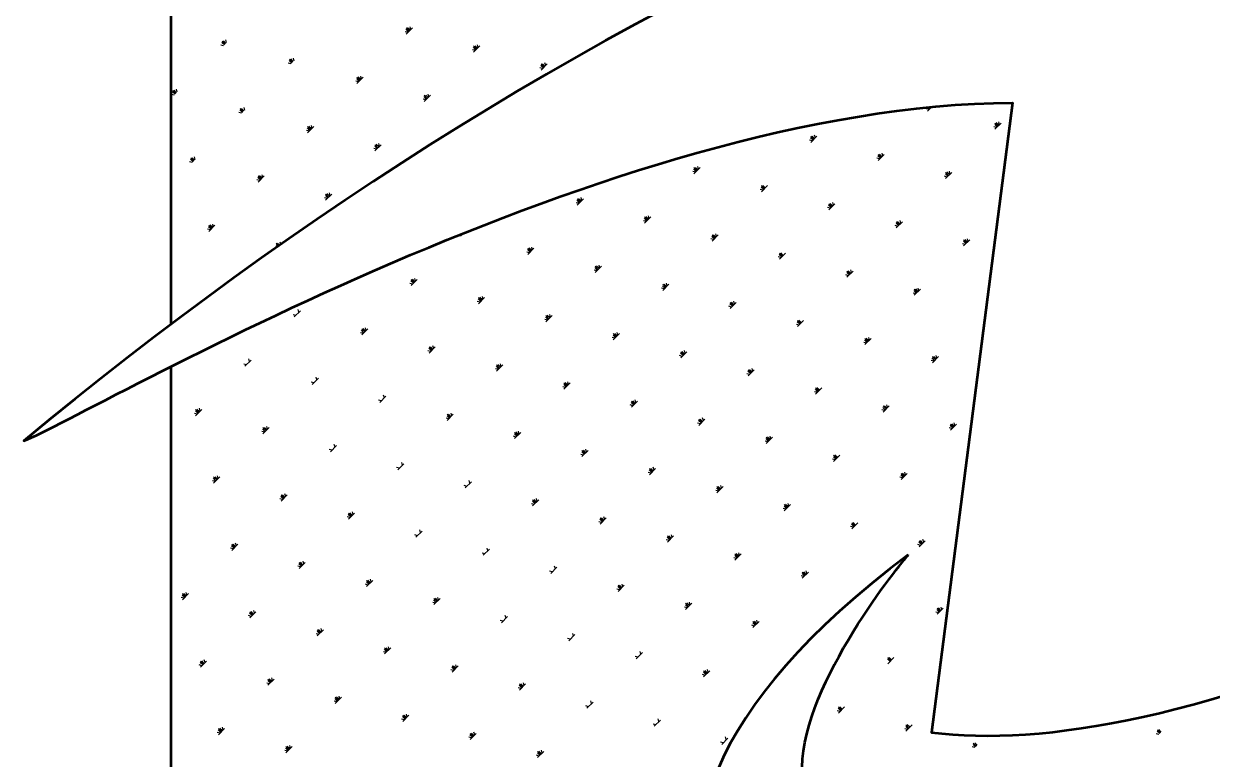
# Model space of a CAD drawing. Extents: x 962303 to 1579583, y -174742 to 224716.
# Drawn here: x 1572524 to 1574121, y 136120 to 137108 of the extents above; entities that cross this region are included whole.
import ezdxf

# ---------------------------------------------------------------- set-up
doc = ezdxf.new("R2010")
doc.units = 0
doc.header["$LTSCALE"] = 1000
doc.header["$MEASUREMENT"] = 0
doc.layers.add('PUB_TITLE', color=4, linetype='Continuous')

msp = doc.modelspace()

# ---------------------------------------------------------------- linework, layer by layer
at = {"layer": 'PUB_TITLE', "color": 4}
for p, q in [((1573040, 137096.7), (1573036.4, 137097.7)), ((1573041, 137097.7), (1573037.7, 137101.1)), ((1573042.1, 137098.8), (1573037.9, 137102.9)), ((1573037.9, 137094.6), (1573046.2, 137102.9)), ((1573043.1, 137099.8), (1573039.8, 137103.1)), ((1573044.1, 137100.8), (1573043.2, 137104.5)), ((1572792.5, 137078.9), (1572788.9, 137079.9)), ((1572793.6, 137080), (1572790.3, 137083.3)), ((1572794.6, 137081), (1572790.5, 137085.2)), ((1572795.6, 137082), (1572792.3, 137085.4)), ((1572796.7, 137083.1), (1572795.7, 137086.7)), ((1573132.6, 137074.5), (1573128.5, 137078.6)), ((1573128.5, 137070.4), (1573136.8, 137078.6)), ((1573133.7, 137075.5), (1573130.4, 137078.9)), ((1573134.7, 137076.6), (1573133.7, 137080.2)), ((1572887.3, 137058.8), (1572886.3, 137062.4)), ((1573130.6, 137072.4), (1573126.9, 137073.4)), ((1573131.6, 137073.5), (1573128.3, 137076.8)), ((1572883.1, 137054.7), (1572879.5, 137055.6)), ((1572884.1, 137055.7), (1572880.8, 137059)), ((1572885.2, 137056.7), (1572881, 137060.9)), ((1572886.2, 137057.8), (1572882.9, 137061.1)), ((1573221.1, 137048.2), (1573217.5, 137049.1)), ((1573222.2, 137049.2), (1573218.9, 137052.5)), ((1573223.2, 137050.2), (1573219.1, 137054.4)), ((1573219.1, 137046.1), (1573227.4, 137054.4)), ((1573224.2, 137051.3), (1573220.9, 137054.6)), ((1573225.3, 137052.3), (1573224.3, 137055.9)), ((1572973.7, 137030.4), (1572970.1, 137031.4)), ((1572974.7, 137031.4), (1572971.4, 137034.7)), ((1572975.8, 137032.5), (1572971.6, 137036.6)), ((1572971.6, 137028.3), (1572979.9, 137036.6)), ((1572976.8, 137033.5), (1572973.5, 137036.8)), ((1572977.8, 137034.5), (1572976.9, 137038.2)), ((1572726.2, 137012.6), (1572722.6, 137013.6)), ((1572727.3, 137013.7), (1572723.9, 137017)), ((1572728.3, 137014.7), (1572724.2, 137018.8)), ((1572729.3, 137015.7), (1572726, 137019.1)), ((1572730.4, 137016.8), (1572729.4, 137020.4)), ((1573068.4, 137010.3), (1573067.4, 137013.9)), ((1573064.3, 137006.1), (1573060.6, 137007.1)), ((1573065.3, 137007.2), (1573062, 137010.5)), ((1573066.3, 137008.2), (1573062.2, 137012.3)), ((1573062.2, 137004.1), (1573070.5, 137012.3)), ((1573067.4, 137009.2), (1573064.1, 137012.6)), ((1572816.8, 136988.4), (1572813.2, 136989.3)), ((1572817.8, 136989.4), (1572814.5, 136992.7)), ((1572818.9, 136990.4), (1572814.7, 136994.6)), ((1572819.9, 136991.5), (1572816.6, 136994.8)), ((1572820.9, 136992.5), (1572820, 136996.1)), ((1573740.3, 136993.1), (1573736.7, 136994.1)), ((1573738.3, 136991), (1573744, 136996.8)), ((1573741.4, 136994.2), (1573739.2, 136996.3)), ((1573742.4, 136995.2), (1573741.1, 136996.5)), ((1573743.4, 136996.2), (1573743, 136996.7)), ((1572908.4, 136965.1), (1572905.1, 136968.4)), ((1572909.4, 136966.2), (1572905.3, 136970.3)), ((1572905.3, 136962), (1572913.6, 136970.3)), ((1572910.5, 136967.2), (1572907.2, 136970.5)), ((1572911.5, 136968.2), (1572910.6, 136971.9)), ((1573830.9, 136968.9), (1573827.3, 136969.8)), ((1573831.9, 136969.9), (1573828.6, 136973.2)), ((1573833, 136970.9), (1573828.8, 136975.1)), ((1573828.8, 136966.8), (1573837.1, 136975.1)), ((1573834, 136972), (1573830.7, 136975.3)), ((1573835, 136973), (1573834.1, 136976.6)), ((1572907.4, 136964.1), (1572903.8, 136965.1)), ((1573583.4, 136951.1), (1573579.8, 136952.1)), ((1573584.5, 136952.1), (1573581.2, 136955.4)), ((1573585.5, 136953.2), (1573581.4, 136957.3)), ((1573581.4, 136949), (1573589.7, 136957.3)), ((1573586.6, 136954.2), (1573583.2, 136957.5)), ((1573587.6, 136955.2), (1573586.6, 136958.9)), ((1572998, 136939.8), (1572994.3, 136940.8)), ((1572999, 136940.9), (1572995.7, 136944.2)), ((1573000, 136941.9), (1572995.9, 136946)), ((1572995.9, 136937.7), (1573004.2, 136946)), ((1573001.1, 136942.9), (1572997.7, 136946.2)), ((1573002.1, 136944), (1573001.1, 136947.6)), ((1573678.2, 136931), (1573677.2, 136934.6)), ((1572750.5, 136922.1), (1572746.9, 136923)), ((1572751.5, 136923.1), (1572748.2, 136926.4)), ((1572752.6, 136924.1), (1572748.4, 136928.3)), ((1572753.6, 136925.2), (1572750.3, 136928.5)), ((1572754.6, 136926.2), (1572753.7, 136929.8)), ((1573674, 136926.8), (1573670.4, 136927.8)), ((1573675.1, 136927.9), (1573671.7, 136931.2)), ((1573676.1, 136928.9), (1573671.9, 136933)), ((1573671.9, 136924.7), (1573680.2, 136933)), ((1573677.1, 136929.9), (1573673.8, 136933.2)), ((1572842.1, 136898.8), (1572838.8, 136902.1)), ((1572843.1, 136899.9), (1572839, 136904)), ((1572839, 136895.7), (1572847.3, 136904)), ((1572844.2, 136900.9), (1572840.9, 136904.2)), ((1572845.2, 136901.9), (1572844.2, 136905.6)), ((1573426.6, 136909), (1573422.9, 136910)), ((1573427.6, 136910.1), (1573424.3, 136913.4)), ((1573428.6, 136911.1), (1573424.5, 136915.3)), ((1573424.5, 136907), (1573432.8, 136915.3)), ((1573429.7, 136912.2), (1573426.4, 136915.5)), ((1573430.7, 136913.2), (1573429.7, 136916.8)), ((1573764.6, 136902.5), (1573761, 136903.5)), ((1573765.6, 136903.6), (1573762.3, 136906.9)), ((1573766.7, 136904.6), (1573762.5, 136908.8)), ((1573762.5, 136900.5), (1573770.8, 136908.8)), ((1573767.7, 136905.7), (1573764.4, 136909)), ((1573768.7, 136906.7), (1573767.8, 136910.3)), ((1572841.1, 136897.8), (1572837.4, 136898.8)), ((1573518.2, 136885.8), (1573514.9, 136889.1)), ((1573519.2, 136886.9), (1573515.1, 136891)), ((1573515.1, 136882.7), (1573523.4, 136891)), ((1573520.2, 136887.9), (1573516.9, 136891.2)), ((1572931.6, 136873.5), (1572928, 136874.5)), ((1572932.7, 136874.6), (1572929.4, 136877.9)), ((1572933.7, 136875.6), (1572929.6, 136879.7)), ((1572929.6, 136871.4), (1572937.9, 136879.7)), ((1572934.8, 136876.6), (1572931.4, 136879.9)), ((1572935.8, 136877.7), (1572934.8, 136881.3)), ((1573270.7, 136868), (1573267.4, 136871.4)), ((1573271.8, 136869.1), (1573267.6, 136873.2)), ((1573267.6, 136864.9), (1573275.9, 136873.2)), ((1573272.8, 136870.1), (1573269.5, 136873.4)), ((1573273.8, 136871.2), (1573272.9, 136874.8)), ((1573517.1, 136884.8), (1573513.5, 136885.7)), ((1573269.7, 136867), (1573266.1, 136868)), ((1573607.7, 136860.5), (1573604.1, 136861.5)), ((1573608.7, 136861.5), (1573605.4, 136864.9)), ((1573609.8, 136862.6), (1573605.6, 136866.7)), ((1573605.6, 136858.4), (1573613.9, 136866.7)), ((1573610.8, 136863.6), (1573607.5, 136866.9)), ((1573611.9, 136864.7), (1573610.9, 136868.3)), ((1572778.9, 136835.6), (1572777.9, 136839.2)), ((1573360.3, 136842.7), (1573356.6, 136843.7)), ((1573361.3, 136843.8), (1573358, 136847.1)), ((1573362.3, 136844.8), (1573358.2, 136849)), ((1573358.2, 136840.7), (1573366.5, 136849)), ((1573363.4, 136845.9), (1573360, 136849.2)), ((1573364.4, 136846.9), (1573363.4, 136850.5)), ((1573699.3, 136837.3), (1573696, 136840.6)), ((1573700.4, 136838.3), (1573696.2, 136842.5)), ((1573696.2, 136834.2), (1573704.5, 136842.5)), ((1573701.4, 136839.3), (1573698.1, 136842.7)), ((1573702.4, 136840.4), (1573701.5, 136844)), ((1572774.8, 136831.5), (1572771.1, 136832.4)), ((1572775.8, 136832.5), (1572772.5, 136835.8)), ((1572776.8, 136833.6), (1572772.7, 136837.7)), ((1572772.7, 136829.4), (1572781, 136837.7)), ((1572777.9, 136834.6), (1572774.6, 136837.9)), ((1573110.7, 136822.9), (1573114.8, 136827)), ((1573112.8, 136825), (1573111, 136825.5)), ((1573113.8, 136826), (1573113.4, 136826.4)), ((1573451.9, 136819.5), (1573448.6, 136822.8)), ((1573452.9, 136820.5), (1573448.8, 136824.7)), ((1573448.8, 136816.4), (1573457, 136824.7)), ((1573453.9, 136821.6), (1573450.6, 136824.9)), ((1573455, 136822.6), (1573454, 136826.2)), ((1573698.3, 136836.2), (1573694.7, 136837.2)), ((1572863.3, 136807.7), (1572861.7, 136808.2)), ((1572865.4, 136809.2), (1572863.1, 136811.6)), ((1572866.6, 136810.1), (1572863.3, 136813.4)), ((1572867.8, 136810.9), (1572865.1, 136813.6)), ((1572869.3, 136812), (1572868.5, 136815)), ((1573205.4, 136802.8), (1573201.3, 136806.9)), ((1573201.3, 136798.6), (1573209.6, 136806.9)), ((1573206.5, 136803.8), (1573203.2, 136807.1)), ((1573207.5, 136804.9), (1573206.5, 136808.5)), ((1573450.8, 136818.5), (1573447.2, 136819.4)), ((1573788.9, 136812), (1573785.2, 136812.9)), ((1573789.9, 136813), (1573786.6, 136816.3)), ((1573790.9, 136814), (1573786.8, 136818.2)), ((1573786.8, 136809.9), (1573795.1, 136818.2)), ((1573792, 136815.1), (1573788.7, 136818.4)), ((1573793, 136816.1), (1573792, 136819.7)), ((1573203.4, 136800.7), (1573199.8, 136801.7)), ((1573204.4, 136801.7), (1573201.1, 136805.1)), ((1573541.4, 136794.2), (1573537.8, 136795.2)), ((1573542.4, 136795.2), (1573539.1, 136798.6)), ((1573543.5, 136796.3), (1573539.3, 136800.4)), ((1573539.3, 136792.1), (1573547.6, 136800.4)), ((1573544.5, 136797.3), (1573541.2, 136800.6)), ((1573293.9, 136776.4), (1573290.3, 136777.4)), ((1573295, 136777.5), (1573291.7, 136780.8)), ((1573296, 136778.5), (1573291.9, 136782.7)), ((1573291.9, 136774.4), (1573300.2, 136782.7)), ((1573297.1, 136779.5), (1573293.7, 136782.9)), ((1573298.1, 136780.6), (1573297.1, 136784.2)), ((1573633, 136771), (1573629.7, 136774.3)), ((1573634.1, 136772), (1573629.9, 136776.1)), ((1573629.9, 136767.9), (1573638.2, 136776.1)), ((1573635.1, 136773), (1573631.8, 136776.4)), ((1573636.1, 136774.1), (1573635.2, 136777.7)), ((1573046.5, 136758.7), (1573042.9, 136759.6)), ((1573047.5, 136759.7), (1573044.2, 136763)), ((1573048.6, 136760.7), (1573044.4, 136764.9)), ((1573044.4, 136756.6), (1573052.7, 136764.9)), ((1573049.6, 136761.8), (1573046.3, 136765.1)), ((1573050.6, 136762.8), (1573049.7, 136766.4)), ((1573386.6, 136754.2), (1573382.5, 136758.4)), ((1573382.5, 136750.1), (1573390.7, 136758.4)), ((1573387.6, 136755.3), (1573384.3, 136758.6)), ((1573388.7, 136756.3), (1573387.7, 136759.9)), ((1573632, 136769.9), (1573628.4, 136770.9)), ((1573141.2, 136738.5), (1573140.2, 136742.2)), ((1573384.5, 136752.2), (1573380.9, 136753.1)), ((1573385.6, 136753.2), (1573382.2, 136756.5)), ((1573722.6, 136745.7), (1573718.9, 136746.6)), ((1573723.6, 136746.7), (1573720.3, 136750)), ((1573724.6, 136747.7), (1573720.5, 136751.9)), ((1573720.5, 136743.6), (1573728.8, 136751.9)), ((1573725.7, 136748.8), (1573722.4, 136752.1)), ((1573726.7, 136749.8), (1573725.7, 136753.4)), ((1573137.1, 136734.4), (1573133.4, 136735.4)), ((1573138.1, 136735.4), (1573134.8, 136738.8)), ((1573139.1, 136736.5), (1573135, 136740.6)), ((1573135, 136732.3), (1573143.3, 136740.6)), ((1573140.2, 136737.5), (1573136.9, 136740.8)), ((1573475.1, 136727.9), (1573471.5, 136728.9)), ((1573476.1, 136728.9), (1573472.8, 136732.2)), ((1573477.2, 136730), (1573473, 136734.1)), ((1573473, 136725.8), (1573481.3, 136734.1)), ((1573478.2, 136731), (1573474.9, 136734.3)), ((1573479.2, 136732), (1573478.3, 136735.7)), ((1572889.6, 136716.6), (1572886, 136717.6)), ((1572887.5, 136714.6), (1572895.8, 136722.8)), ((1572893.8, 136720.8), (1572892.8, 136724.4)), ((1573227.6, 136710.1), (1573224, 136711.1)), ((1573228.7, 136711.2), (1573225.4, 136714.5)), ((1573229.7, 136712.2), (1573225.6, 136716.3)), ((1573225.6, 136708.1), (1573233.9, 136716.3)), ((1573230.8, 136713.2), (1573227.4, 136716.6)), ((1573231.8, 136714.3), (1573230.8, 136717.9)), ((1572981.2, 136693.4), (1572977.9, 136696.7)), ((1572982.3, 136694.4), (1572978.1, 136698.6)), ((1572978.1, 136690.3), (1572986.4, 136698.6)), ((1572983.3, 136695.5), (1572980, 136698.8)), ((1572984.3, 136696.5), (1572983.4, 136700.1)), ((1573565.7, 136703.6), (1573562.1, 136704.6)), ((1573566.7, 136704.7), (1573563.4, 136708)), ((1573567.7, 136705.7), (1573563.6, 136709.8)), ((1573563.6, 136701.6), (1573571.9, 136709.8)), ((1573568.8, 136706.7), (1573565.5, 136710.1)), ((1572980.2, 136692.4), (1572976.6, 136693.3)), ((1573318.2, 136685.9), (1573314.6, 136686.8)), ((1573319.3, 136686.9), (1573315.9, 136690.2)), ((1573320.3, 136687.9), (1573316.1, 136692.1)), ((1573316.1, 136683.8), (1573324.4, 136692.1)), ((1573321.3, 136689), (1573318, 136692.3)), ((1573322.4, 136690), (1573321.4, 136693.6)), ((1573656.3, 136679.4), (1573652.6, 136680.3)), ((1573657.3, 136680.4), (1573654, 136683.7)), ((1573658.3, 136681.4), (1573654.2, 136685.6)), ((1573654.2, 136677.3), (1573662.5, 136685.6)), ((1573659.4, 136682.5), (1573656, 136685.8)), ((1573660.4, 136683.5), (1573659.4, 136687.1)), ((1573070.8, 136668.1), (1573067.1, 136669.1)), ((1573071.8, 136669.1), (1573068.5, 136672.4)), ((1573072.8, 136670.2), (1573068.7, 136674.3)), ((1573068.7, 136666), (1573077, 136674.3)), ((1573073.9, 136671.2), (1573070.6, 136674.5)), ((1573074.9, 136672.2), (1573073.9, 136675.9)), ((1573408.8, 136661.6), (1573405.2, 136662.6)), ((1573409.8, 136662.6), (1573406.5, 136665.9)), ((1573410.9, 136663.7), (1573406.7, 136667.8)), ((1573406.7, 136659.5), (1573415, 136667.8)), ((1573411.9, 136664.7), (1573408.6, 136668)), ((1573412.9, 136665.7), (1573412, 136669.4)), ((1573751, 136659.2), (1573750, 136662.9)), ((1572823.3, 136650.3), (1572819.7, 136651.3)), ((1572821.2, 136648.3), (1572829.5, 136656.5)), ((1572827.4, 136654.5), (1572826.5, 136658.1)), ((1573162.4, 136644.9), (1573159.1, 136648.2)), ((1573163.4, 136645.9), (1573159.3, 136650)), ((1573159.3, 136641.8), (1573167.6, 136650)), ((1573164.4, 136646.9), (1573161.1, 136650.2)), ((1573165.5, 136648), (1573164.5, 136651.6)), ((1573746.8, 136655.1), (1573743.2, 136656.1)), ((1573747.9, 136656.1), (1573744.5, 136659.4)), ((1573748.9, 136657.2), (1573744.8, 136661.3)), ((1573744.8, 136653), (1573753, 136661.3)), ((1573749.9, 136658.2), (1573746.6, 136661.5)), ((1572911.8, 136624), (1572920.1, 136632.3)), ((1572918, 136630.2), (1572917.1, 136633.8)), ((1573161.3, 136643.8), (1573157.7, 136644.8)), ((1573499.4, 136637.3), (1573495.7, 136638.3)), ((1573500.4, 136638.4), (1573497.1, 136641.7)), ((1573501.4, 136639.4), (1573497.3, 136643.5)), ((1573497.3, 136635.2), (1573505.6, 136643.5)), ((1573502.5, 136640.4), (1573499.2, 136643.7)), ((1573503.5, 136641.5), (1573502.5, 136645.1)), ((1572913.9, 136626.1), (1572910.3, 136627)), ((1573251.9, 136619.6), (1573248.3, 136620.5)), ((1573252.9, 136620.6), (1573249.6, 136623.9)), ((1573254, 136621.6), (1573249.8, 136625.8)), ((1573249.8, 136617.5), (1573258.1, 136625.8)), ((1573255, 136622.7), (1573251.7, 136626)), ((1573256.1, 136623.7), (1573255.1, 136627.3)), ((1573591, 136614.1), (1573587.7, 136617.4)), ((1573592, 136615.1), (1573587.9, 136619.3)), ((1573587.9, 136611), (1573596.2, 136619.3)), ((1573593.1, 136616.2), (1573589.7, 136619.5)), ((1573004.5, 136601.8), (1573000.8, 136602.8)), ((1573002.4, 136599.7), (1573010.7, 136608)), ((1573008.6, 136605.9), (1573007.6, 136609.6)), ((1573343.5, 136596.3), (1573340.2, 136599.6)), ((1573344.6, 136597.4), (1573340.4, 136601.5)), ((1573340.4, 136593.2), (1573348.7, 136601.5)), ((1573345.6, 136598.4), (1573342.3, 136601.7)), ((1573346.6, 136599.4), (1573345.7, 136603.1)), ((1573589.9, 136613.1), (1573586.3, 136614)), ((1572757, 136584), (1572753.4, 136585)), ((1572758, 136585.1), (1572754.7, 136588.4)), ((1572759.1, 136586.1), (1572754.9, 136590.2)), ((1572754.9, 136581.9), (1572763.2, 136590.2)), ((1572760.1, 136587.1), (1572756.8, 136590.4)), ((1572761.1, 136588.2), (1572760.2, 136591.8)), ((1573097.1, 136579.6), (1573093, 136583.7)), ((1573093, 136575.4), (1573101.2, 136583.7)), ((1573098.1, 136580.6), (1573094.8, 136583.9)), ((1573099.2, 136581.7), (1573098.2, 136585.3)), ((1573342.5, 136595.3), (1573338.9, 136596.3)), ((1573680.5, 136588.8), (1573676.9, 136589.8)), ((1573681.6, 136589.8), (1573678.2, 136593.1)), ((1573682.6, 136590.9), (1573678.5, 136595)), ((1573678.5, 136586.7), (1573686.7, 136595)), ((1573683.6, 136591.9), (1573680.3, 136595.2)), ((1573684.7, 136592.9), (1573683.7, 136596.5)), ((1572851.7, 136563.9), (1572850.7, 136567.5)), ((1573095, 136577.5), (1573091.4, 136578.5)), ((1573096.1, 136578.6), (1573092.8, 136581.9)), ((1573433.1, 136571), (1573429.4, 136572)), ((1573434.1, 136572.1), (1573430.8, 136575.4)), ((1573435.1, 136573.1), (1573431, 136577.2)), ((1573431, 136568.9), (1573439.3, 136577.2)), ((1573436.2, 136574.1), (1573432.9, 136577.4)), ((1573437.2, 136575.2), (1573436.2, 136578.8)), ((1573772.1, 136565.5), (1573768.8, 136568.9)), ((1573773.2, 136566.6), (1573769, 136570.7)), ((1573769, 136562.4), (1573777.3, 136570.7)), ((1573774.2, 136567.6), (1573770.9, 136570.9)), ((1573775.2, 136568.7), (1573774.3, 136572.3)), ((1572847.6, 136559.8), (1572844, 136560.7)), ((1572848.6, 136560.8), (1572845.3, 136564.1)), ((1572849.6, 136561.8), (1572845.5, 136566)), ((1572845.5, 136557.7), (1572853.8, 136566)), ((1572850.7, 136562.9), (1572847.4, 136566.2)), ((1573185.6, 136553.2), (1573182, 136554.2)), ((1573186.6, 136554.3), (1573183.3, 136557.6)), ((1573187.7, 136555.3), (1573183.5, 136559.5)), ((1573183.5, 136551.2), (1573191.8, 136559.5)), ((1573188.7, 136556.4), (1573185.4, 136559.7)), ((1573189.8, 136557.4), (1573188.8, 136561)), ((1573524.7, 136547.8), (1573521.4, 136551.1)), ((1573525.7, 136548.8), (1573521.6, 136553)), ((1573521.6, 136544.7), (1573529.9, 136553)), ((1573526.7, 136549.9), (1573523.4, 136553.2)), ((1573527.8, 136550.9), (1573526.8, 136554.5)), ((1573771.1, 136564.5), (1573767.5, 136565.5)), ((1572938.1, 136535.5), (1572934.5, 136536.5)), ((1572936.1, 136533.4), (1572944.4, 136541.7)), ((1572942.3, 136539.6), (1572941.3, 136543.2)), ((1573278.3, 136531.1), (1573274.1, 136535.2)), ((1573274.1, 136526.9), (1573282.4, 136535.2)), ((1573279.3, 136532.1), (1573276, 136535.4)), ((1573280.3, 136533.1), (1573279.4, 136536.7)), ((1573523.6, 136546.7), (1573520, 136547.7)), ((1573032.9, 136515.4), (1573031.9, 136519)), ((1573276.2, 136529), (1573272.6, 136529.9)), ((1573277.2, 136530), (1573273.9, 136533.3)), ((1573614.2, 136522.5), (1573610.6, 136523.4)), ((1573615.3, 136523.5), (1573611.9, 136526.8)), ((1573616.3, 136524.5), (1573612.1, 136528.7)), ((1573612.1, 136520.4), (1573620.4, 136528.7)), ((1573617.3, 136525.6), (1573614, 136528.9)), ((1573028.7, 136511.2), (1573025.1, 136512.2)), ((1573026.7, 136509.1), (1573034.9, 136517.4)), ((1573366.8, 136504.7), (1573363.1, 136505.7)), ((1573367.8, 136505.7), (1573364.5, 136509.1)), ((1573368.8, 136506.8), (1573364.7, 136510.9)), ((1573364.7, 136502.6), (1573373, 136510.9)), ((1573369.9, 136507.8), (1573366.6, 136511.1)), ((1573370.9, 136508.9), (1573369.9, 136512.5)), ((1573706.9, 136500.3), (1573702.7, 136504.4)), ((1573702.7, 136496.1), (1573711, 136504.4)), ((1573707.9, 136501.3), (1573704.6, 136504.6)), ((1573708.9, 136502.4), (1573708, 136506)), ((1572781.3, 136493.4), (1572777.6, 136494.4)), ((1572782.3, 136494.5), (1572779, 136497.8)), ((1572783.3, 136495.5), (1572779.2, 136499.7)), ((1572779.2, 136491.4), (1572787.5, 136499.7)), ((1572784.4, 136496.6), (1572781.1, 136499.9)), ((1572785.4, 136497.6), (1572784.4, 136501.2)), ((1573119.3, 136486.9), (1573115.7, 136487.9)), ((1573117.2, 136484.9), (1573125.5, 136493.2)), ((1573123.4, 136491.1), (1573122.5, 136494.7)), ((1573459.4, 136482.5), (1573455.3, 136486.7)), ((1573455.3, 136478.4), (1573463.6, 136486.7)), ((1573460.4, 136483.5), (1573457.1, 136486.9)), ((1573461.5, 136484.6), (1573460.5, 136488.2)), ((1573704.8, 136498.2), (1573701.2, 136499.2)), ((1573705.8, 136499.2), (1573702.5, 136502.6)), ((1572872.9, 136470.2), (1572869.6, 136473.5)), ((1572873.9, 136471.2), (1572869.8, 136475.4)), ((1572869.8, 136467.1), (1572878.1, 136475.4)), ((1572875, 136472.3), (1572871.6, 136475.6)), ((1572876, 136473.3), (1572875, 136476.9)), ((1573457.3, 136480.4), (1573453.7, 136481.4)), ((1573458.4, 136481.5), (1573455.1, 136484.8)), ((1572871.8, 136469.2), (1572868.2, 136470.1)), ((1573209.9, 136462.7), (1573206.3, 136463.6)), ((1573210.9, 136463.7), (1573207.6, 136467)), ((1573211.9, 136464.7), (1573207.8, 136468.9)), ((1573207.8, 136460.6), (1573216.1, 136468.9)), ((1573213, 136465.8), (1573209.7, 136469.1)), ((1573214, 136466.8), (1573213.1, 136470.4)), ((1573547.9, 136456.2), (1573544.3, 136457.1)), ((1573548.9, 136457.2), (1573545.6, 136460.5)), ((1573550, 136458.2), (1573545.8, 136462.4)), ((1573545.8, 136454.1), (1573554.1, 136462.4)), ((1573551, 136459.3), (1573547.7, 136462.6)), ((1573552.1, 136460.3), (1573551.1, 136463.9)), ((1572962.4, 136444.9), (1572958.8, 136445.9)), ((1572963.5, 136445.9), (1572960.1, 136449.3)), ((1572964.5, 136447), (1572960.3, 136451.1)), ((1572960.3, 136442.8), (1572968.6, 136451.1)), ((1572965.5, 136448), (1572962.2, 136451.3)), ((1572966.6, 136449.1), (1572965.6, 136452.7)), ((1573300.5, 136438.4), (1573296.8, 136439.4)), ((1573301.5, 136439.4), (1573298.2, 136442.8)), ((1573302.5, 136440.5), (1573298.4, 136444.6)), ((1573298.4, 136436.3), (1573306.7, 136444.6)), ((1573303.6, 136441.5), (1573300.2, 136444.8)), ((1573304.6, 136442.5), (1573303.6, 136446.2)), ((1573050.9, 136418.6), (1573059.2, 136426.9)), ((1573057.1, 136424.8), (1573056.2, 136428.4)), ((1573638.5, 136431.9), (1573634.9, 136432.9)), ((1573639.5, 136432.9), (1573636.2, 136436.3)), ((1573640.6, 136434), (1573636.4, 136438.1)), ((1573636.4, 136429.8), (1573644.7, 136438.1)), ((1573641.6, 136435), (1573638.3, 136438.3)), ((1572806.6, 136403.9), (1572803.3, 136407.2)), ((1572807.6, 136404.9), (1572803.5, 136409.1)), ((1572803.5, 136400.8), (1572811.8, 136409.1)), ((1572808.6, 136406), (1572805.3, 136409.3)), ((1572809.7, 136407), (1572808.7, 136410.6)), ((1573053, 136420.6), (1573049.4, 136421.6)), ((1573391, 136414.1), (1573387.4, 136415.1)), ((1573392.1, 136415.2), (1573388.7, 136418.5)), ((1573393.1, 136416.2), (1573389, 136420.3)), ((1573389, 136412.1), (1573397.2, 136420.3)), ((1573394.1, 136417.2), (1573390.8, 136420.6)), ((1573395.2, 136418.3), (1573394.2, 136421.9)), ((1573729.1, 136407.6), (1573725.4, 136408.6)), ((1573730.1, 136408.7), (1573726.8, 136412)), ((1573731.1, 136409.7), (1573727, 136413.8)), ((1573727, 136405.6), (1573735.3, 136413.8)), ((1573732.2, 136410.7), (1573728.9, 136414.1)), ((1573733.2, 136411.8), (1573732.2, 136415.4)), ((1572805.5, 136402.9), (1572801.9, 136403.8)), ((1573143.6, 136396.4), (1573139.9, 136397.3)), ((1573141.5, 136394.3), (1573149.8, 136402.6)), ((1573147.7, 136400.5), (1573146.7, 136404.1)), ((1573481.6, 136389.9), (1573478, 136390.8)), ((1573482.6, 136390.9), (1573479.3, 136394.2)), ((1573483.7, 136391.9), (1573479.5, 136396.1)), ((1573479.5, 136387.8), (1573487.8, 136396.1)), ((1573484.7, 136393), (1573481.4, 136396.3)), ((1573485.7, 136394), (1573484.8, 136397.6)), ((1572896.1, 136378.6), (1572892.5, 136379.6)), ((1572897.1, 136379.6), (1572893.8, 136383)), ((1572898.2, 136380.7), (1572894, 136384.8)), ((1572894, 136376.5), (1572902.3, 136384.8)), ((1572899.2, 136381.7), (1572895.9, 136385)), ((1572900.3, 136382.7), (1572899.3, 136386.4)), ((1573232.1, 136370), (1573240.4, 136378.3)), ((1573238.3, 136376.2), (1573237.3, 136379.9)), ((1572988.8, 136356.4), (1572984.6, 136360.5)), ((1572984.6, 136352.3), (1572992.9, 136360.5)), ((1572989.8, 136357.4), (1572986.5, 136360.8)), ((1572990.8, 136358.5), (1572989.9, 136362.1)), ((1573234.1, 136372.1), (1573230.5, 136373.1)), ((1573572.2, 136365.6), (1573568.6, 136366.6)), ((1573573.2, 136366.6), (1573569.9, 136369.9)), ((1573574.3, 136367.7), (1573570.1, 136371.8)), ((1573570.1, 136363.5), (1573578.4, 136371.8)), ((1573575.3, 136368.7), (1573572, 136372)), ((1573576.3, 136369.7), (1573575.4, 136373.4)), ((1572742.3, 136339.7), (1572739, 136343)), ((1572743.4, 136340.7), (1572742.4, 136344.3)), ((1572986.7, 136354.3), (1572983.1, 136355.3)), ((1572987.7, 136355.4), (1572984.4, 136358.7)), ((1573324.7, 136347.8), (1573321.1, 136348.8)), ((1573325.8, 136348.9), (1573322.4, 136352.2)), ((1573326.8, 136349.9), (1573322.7, 136354)), ((1573322.7, 136345.8), (1573330.9, 136354)), ((1573327.8, 136350.9), (1573324.5, 136354.3)), ((1573328.9, 136352), (1573327.9, 136355.6)), ((1572739.2, 136336.6), (1572735.6, 136337.5)), ((1572740.3, 136337.6), (1572737, 136340.9)), ((1572741.3, 136338.6), (1572737.2, 136342.8)), ((1572737.2, 136334.5), (1572745.4, 136342.8)), ((1573077.3, 136330.1), (1573073.6, 136331)), ((1573078.3, 136331.1), (1573075, 136334.4)), ((1573079.3, 136332.1), (1573075.2, 136336.3)), ((1573075.2, 136328), (1573083.5, 136336.3)), ((1573080.4, 136333.2), (1573077.1, 136336.5)), ((1573081.4, 136334.2), (1573080.4, 136337.8)), ((1573416.3, 136324.6), (1573413, 136327.9)), ((1573417.4, 136325.6), (1573413.2, 136329.8)), ((1573413.2, 136321.5), (1573421.5, 136329.8)), ((1573418.4, 136326.7), (1573415.1, 136330)), ((1573419.4, 136327.7), (1573418.5, 136331.3)), ((1572829.8, 136312.3), (1572826.2, 136313.3)), ((1572830.8, 136313.3), (1572827.5, 136316.6)), ((1572831.9, 136314.4), (1572827.7, 136318.5)), ((1572827.7, 136310.2), (1572836, 136318.5)), ((1572832.9, 136315.4), (1572829.6, 136318.7)), ((1572834, 136316.4), (1572833, 136320.1)), ((1573165.8, 136303.7), (1573174.1, 136312)), ((1573172, 136309.9), (1573171, 136313.6)), ((1573415.3, 136323.6), (1573411.7, 136324.5)), ((1573753.3, 136317.1), (1573749.7, 136318)), ((1573754.4, 136318.1), (1573751.1, 136321.4)), ((1573755.4, 136319.1), (1573751.3, 136323.3)), ((1573751.3, 136315), (1573759.5, 136323.3)), ((1573756.4, 136320.2), (1573753.1, 136323.5)), ((1573757.5, 136321.2), (1573756.5, 136324.8)), ((1572924.5, 136292.2), (1572923.6, 136295.8)), ((1573167.8, 136305.8), (1573164.2, 136306.8)), ((1573505.9, 136299.3), (1573502.3, 136300.3)), ((1573506.9, 136300.3), (1573503.6, 136303.6)), ((1573507.9, 136301.4), (1573503.8, 136305.5)), ((1573503.8, 136297.2), (1573512.1, 136305.5)), ((1573509, 136302.4), (1573505.7, 136305.7)), ((1573510, 136303.4), (1573509, 136307.1)), ((1572920.4, 136288), (1572916.8, 136289)), ((1572921.4, 136289.1), (1572918.1, 136292.4)), ((1572922.5, 136290.1), (1572918.3, 136294.2)), ((1572918.3, 136286), (1572926.6, 136294.2)), ((1572923.5, 136291.1), (1572920.2, 136294.4)), ((1573258.4, 136281.5), (1573254.8, 136282.5)), ((1573256.3, 136279.4), (1573264.6, 136287.7)), ((1573262.6, 136285.7), (1573261.6, 136289.3)), ((1573011, 136263.8), (1573007.3, 136264.7)), ((1573012, 136264.8), (1573008.7, 136268.1)), ((1573013, 136265.8), (1573008.9, 136270)), ((1573008.9, 136261.7), (1573017.2, 136270)), ((1573014.1, 136266.9), (1573010.8, 136270.2)), ((1573015.1, 136267.9), (1573014.1, 136271.5)), ((1573346.9, 136255.2), (1573355.2, 136263.5)), ((1573353.1, 136261.4), (1573352.2, 136265)), ((1572764.5, 136247), (1572761.2, 136250.3)), ((1572765.6, 136248.1), (1572761.4, 136252.2)), ((1572761.4, 136243.9), (1572769.7, 136252.2)), ((1572766.6, 136249.1), (1572763.3, 136252.4)), ((1572767.6, 136250.1), (1572766.7, 136253.8)), ((1573105.7, 136243.6), (1573104.7, 136247.3)), ((1573349, 136257.3), (1573345.4, 136258.2)), ((1573688.1, 136251.8), (1573684.7, 136255.1)), ((1573689.1, 136252.8), (1573685, 136257)), ((1573685, 136248.7), (1573693.2, 136257)), ((1573690.1, 136253.9), (1573686.8, 136257.2)), ((1572763.5, 136246), (1572759.9, 136247)), ((1573101.5, 136239.5), (1573097.9, 136240.5)), ((1573102.6, 136240.5), (1573099.3, 136243.8)), ((1573103.6, 136241.6), (1573099.5, 136245.7)), ((1573099.5, 136237.4), (1573107.8, 136245.7)), ((1573104.6, 136242.6), (1573101.3, 136245.9)), ((1573439.6, 136233), (1573435.9, 136234)), ((1573440.6, 136234), (1573437.3, 136237.3)), ((1573441.6, 136235.1), (1573437.5, 136239.2)), ((1573437.5, 136230.9), (1573445.8, 136239.2)), ((1573442.7, 136236.1), (1573439.4, 136239.4)), ((1573443.7, 136237.1), (1573442.7, 136240.7)), ((1572854.1, 136221.7), (1572850.5, 136222.7)), ((1572855.1, 136222.8), (1572851.8, 136226.1)), ((1572856.1, 136223.8), (1572852, 136227.9)), ((1572852, 136219.6), (1572860.3, 136227.9)), ((1572857.2, 136224.8), (1572853.9, 136228.1)), ((1572858.2, 136225.9), (1572857.3, 136229.5)), ((1573192.1, 136215.2), (1573188.5, 136216.2)), ((1573193.1, 136216.3), (1573189.8, 136219.6)), ((1573194.2, 136217.3), (1573190, 136221.4)), ((1573190, 136213.1), (1573198.3, 136221.4)), ((1573195.2, 136218.3), (1573191.9, 136221.6)), ((1573196.3, 136219.4), (1573195.3, 136223)), ((1572945.7, 136198.5), (1572942.4, 136201.8)), ((1572946.7, 136199.5), (1572942.6, 136203.7)), ((1572942.6, 136195.4), (1572950.9, 136203.7)), ((1572947.8, 136200.6), (1572944.4, 136203.9)), ((1572948.8, 136201.6), (1572947.8, 136205.2)), ((1572944.7, 136197.4), (1572941, 136198.4)), ((1573282.7, 136190.9), (1573279.1, 136191.9)), ((1573280.6, 136188.9), (1573288.9, 136197.2)), ((1573286.8, 136195.1), (1573285.9, 136198.7)), ((1573620.7, 136184.4), (1573617.1, 136185.4)), ((1573621.8, 136185.5), (1573618.4, 136188.8)), ((1573622.8, 136186.5), (1573618.6, 136190.7)), ((1573618.6, 136182.4), (1573626.9, 136190.7)), ((1573623.8, 136187.6), (1573620.5, 136190.9)), ((1573035.2, 136173.2), (1573031.6, 136174.1)), ((1573036.3, 136174.2), (1573032.9, 136177.5)), ((1573037.3, 136175.3), (1573033.2, 136179.4)), ((1573033.2, 136171.1), (1573041.4, 136179.4)), ((1573038.3, 136176.3), (1573035, 136179.6)), ((1573039.4, 136177.3), (1573038.4, 136180.9)), ((1573373.3, 136166.7), (1573369.6, 136167.6)), ((1573371.2, 136164.6), (1573379.5, 136172.9)), ((1573377.4, 136170.8), (1573376.4, 136174.4)), ((1572787.8, 136155.4), (1572784.1, 136156.4)), ((1572788.8, 136156.4), (1572785.5, 136159.8)), ((1572789.8, 136157.5), (1572785.7, 136161.6)), ((1572785.7, 136153.3), (1572794, 136161.6)), ((1572790.9, 136158.5), (1572787.6, 136161.8)), ((1572791.9, 136159.6), (1572790.9, 136163.2)), ((1573126.8, 136149.9), (1573123.5, 136153.3)), ((1573127.9, 136151), (1573123.7, 136155.1)), ((1573123.7, 136146.8), (1573132, 136155.1)), ((1573128.9, 136152), (1573125.6, 136155.3)), ((1573129.9, 136153.1), (1573129, 136156.7)), ((1573711.3, 136160.2), (1573707.7, 136161.1)), ((1573712.3, 136161.2), (1573709, 136164.5)), ((1573713.4, 136162.2), (1573709.2, 136166.4)), ((1573709.2, 136158.1), (1573717.5, 136166.4)), ((1573714.4, 136163.3), (1573711.1, 136166.6)), ((1574049.3, 136153.7), (1574045.7, 136154.6)), ((1574050.4, 136154.7), (1574047, 136158)), ((1574051.4, 136155.7), (1574047.3, 136159.9)), ((1574052.4, 136156.8), (1574049.1, 136160.1)), ((1572879.4, 136132.2), (1572876.1, 136135.5)), ((1572880.4, 136133.2), (1572876.3, 136137.4)), ((1572876.3, 136129.1), (1572884.6, 136137.4)), ((1572881.5, 136134.3), (1572878.1, 136137.6)), ((1572882.5, 136135.3), (1572881.5, 136138.9)), ((1573125.8, 136148.9), (1573122.2, 136149.9)), ((1573463.8, 136142.4), (1573460.2, 136143.4)), ((1573461.8, 136140.3), (1573470.1, 136148.6)), ((1573468, 136146.6), (1573467, 136150.2)), ((1573801.9, 136135.9), (1573798.2, 136136.9)), ((1573802.9, 136136.9), (1573799.6, 136140.3)), ((1573803.9, 136138), (1573799.8, 136142.1)), ((1573805, 136139), (1573801.7, 136142.3)), ((1572878.3, 136131.1), (1572874.7, 136132.1)), ((1573216.4, 136124.6), (1573212.8, 136125.6)), ((1573217.4, 136125.7), (1573214.1, 136129)), ((1573218.5, 136126.7), (1573214.3, 136130.9)), ((1573214.3, 136122.6), (1573222.6, 136130.9)), ((1573219.5, 136127.7), (1573216.2, 136131.1)), ((1573220.5, 136128.8), (1573219.6, 136132.4))]:
    msp.add_line(p, q, dxfattribs=at)
at = {"layer": 'PUB_TITLE', "color": 4, "lineweight": 53}
for points, knots in [([(1572722.2, 136704.9), (1572722.2, 137290.3), (1572722.2, 137878.6), (1572722.2, 137878.6), (1572722.2, 137996.9), (1572819, 138093.7), (1572937.3, 138093.7), (1572937.3, 138093.7), (1575267.2, 138093.7), (1575267.2, 138093.7), (1575385.5, 138093.7), (1575482.3, 137996.9), (1575482.3, 137878.6), (1575482.3, 137878.6), (1575482.3, 137403.7), (1575482.3, 136882.6)], [6.497483, 6.497483, 6.497483, 6.497483, 7, 7, 7, 8, 8, 8, 9, 9, 9, 10, 10, 10, 10.451509, 10.451509, 10.451509, 10.451509]), ([(1575112.1, 137496.9), (1575733.4, 137397.2), (1575238.6, 136671), (1574592, 136394.1), (1575048.2, 136713.8), (1575347.9, 137315.3), (1574559.4, 137119), (1574559.4, 137119), (1574440.8, 136324.1), (1574440.8, 136324.1), (1574121.3, 136174.9), (1573891.8, 136137.6), (1573743.5, 136156.3), (1573743.5, 136156.3), (1573852.3, 137002.4), (1573852.3, 137002.4), (1573313.5, 136999.9), (1572614.3, 136583.6), (1572524.1, 136548), (1573248.9, 137149.8), (1574221.1, 137640), (1575112.1, 137496.9)], [0, 0, 0, 0, 1, 1, 1, 2, 2, 2, 3, 3, 3, 4, 4, 4, 5, 5, 5, 6, 6, 6, 7, 7, 7, 7]), ([(1573712.5, 136395.1), (1573712.5, 136395.1), (1573180.4, 135764.7), (1574173.2, 136090.7), (1574912.1, 136326.1), (1575569.1, 136890.9), (1575600.9, 137054.7), (1575600.9, 137054.7), (1575513.9, 136715), (1575308.8, 136436.7), (1575287, 136367.6), (1574677.4, 135710.6), (1573955.3, 135692.7), (1573515.7, 135671.6), (1573165.2, 135984.7), (1573712.5, 136395.1)], [0, 0, 0, 0, 1, 1, 1, 2, 2, 2, 3, 3, 3, 4, 4, 4, 5, 5, 5, 5]), ([(1575482.3, 136734.7), (1575482.3, 136145.3), (1575482.3, 135548.7), (1575482.3, 135548.7), (1575482.3, 135430.4), (1575385.5, 135333.6), (1575267.2, 135333.6), (1575267.2, 135333.6), (1572937.3, 135333.6), (1572937.3, 135333.6), (1572819, 135333.6), (1572722.2, 135430.4), (1572722.2, 135548.7), (1572722.2, 135548.7), (1572722.2, 136088.2), (1572722.2, 136648)], [2.493971, 2.493971, 2.493971, 2.493971, 3, 3, 3, 4, 4, 4, 5, 5, 5, 6, 6, 6, 6.481204, 6.481204, 6.481204, 6.481204])]:
    msp.add_open_spline(points, degree=3, knots=knots, dxfattribs=at)

doc.saveas('drawing.dxf')
